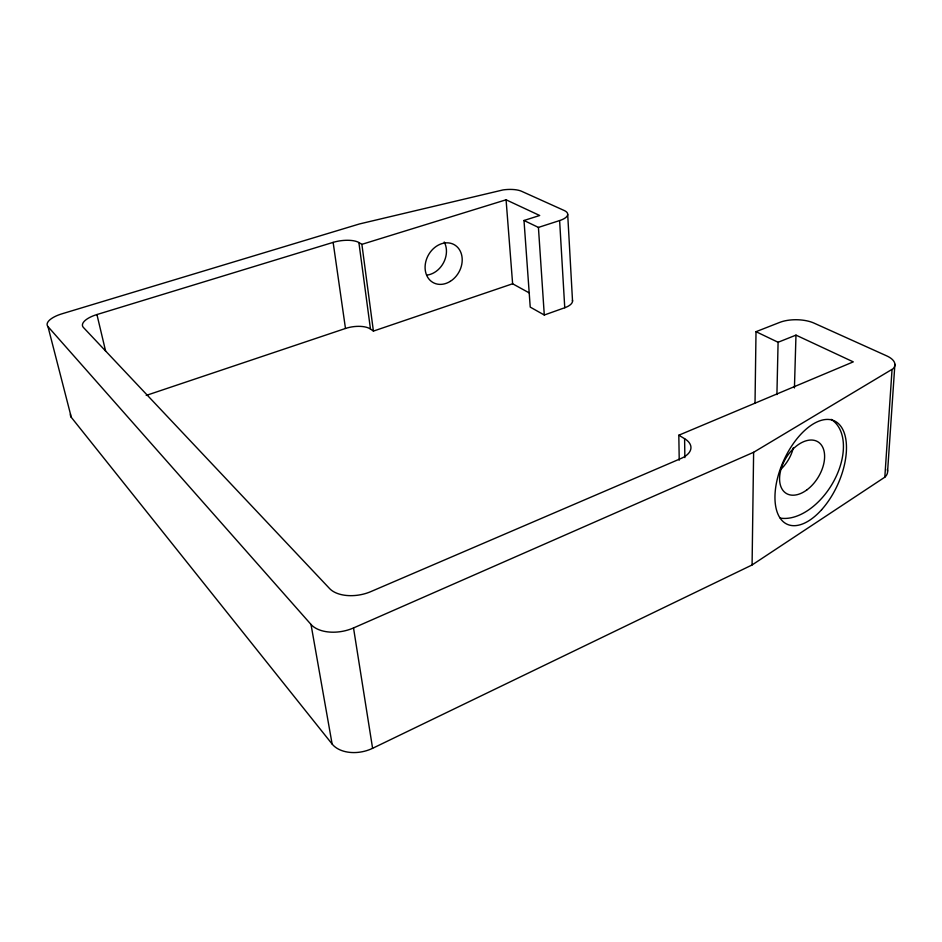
<?xml version="1.0" encoding="UTF-8"?>
<svg xmlns="http://www.w3.org/2000/svg" width="942" height="942" viewBox="0 0 942 942"><rect width="100%" height="100%" fill="white"/><g stroke="black" fill="none" stroke-linecap="round" stroke-linejoin="round"><path stroke-width="1.41" d="M679.229 460.191L678.817 435.216L684.598 438.689A27.459 14.012 -0.8 0 1 680.925 458.518L370.748 591.647A30.391 17.639 -9.6 0 1 329.594 588.562L83.414 327.463A21.489 8.254 -11.7 0 1 96.932 314.546L333.138 242.377A19.417 7.23 -7.5 0 1 358.89 242.541L361.881 244.343L506.078 199.798L539.684 215.494L523.999 220.487L530.228 307.104L544.288 315.017L564.753 307.74L559.619 220.569A19.123 6.983 -4.3 0 0 564.187 210.49L521.538 191.261A18.287 6.417 -5 0 0 503.016 189.931L359.455 223.96L62.019 313.792A21.454 8.089 -12.1 0 0 47.971 326.591L71.309 417.353L332.126 744.039A29.944 20.206 -11.7 0 0 372.596 748.313L752.081 564.965L753.624 452.29L893.204 368.663A26.235 11.598 2.5 0 0 886.646 355.852L813.982 323.094A24.48 10.515 0.8 0 0 779.729 322.399L756.014 331.69L755.025 402.964M776.914 394.58L778.092 342.264L756.014 331.69M794.436 387.963L795.978 335.128L853.275 361.869L678.817 435.216M752.081 564.965L884.821 477.182L892.027 369.759M887.611 471.165L894.9 364.224M884.821 477.182L885.951 475.993A25.151 12.658 4.1 0 0 887.305 469.493M47.971 326.591L311.013 624.452A31.545 18.899 -10.6 0 0 353.521 627.949L753.624 452.29M778.092 342.264L795.978 335.128M146.222 395.416L345.478 328.464A18.781 8.042 -7.8 0 1 370.465 329.041L373.409 331.089L512.625 283.777L529.38 292.986M523.999 220.487L538.424 227.411L559.619 220.569M96.932 314.546L105.634 351.201M311.013 624.452L332.126 744.039M353.521 627.949L372.596 748.313M333.138 242.377L345.478 328.464M361.881 244.343L373.409 331.089M358.89 242.541L370.465 329.041M506.078 199.798L512.625 283.777M538.424 227.411L544.288 315.017M567.708 214.564L572.536 301.193M684.598 438.689L684.869 457.6M793.329 447.768A29.543 18.781 -58.6 0 1 780.683 469.469M444.212 242.012A21.313 17.368 -61.2 0 1 443.541 262.724A21.313 17.368 -61.2 0 1 426.773 275.135M572.465 300.18A18.522 7.771 -4 0 1 564.753 307.74M831.115 419.343A56.226 34.866 -58.4 0 1 834.636 479.56A56.226 34.866 -58.4 0 1 780.2 518.076M71.309 417.353A20.7 8.961 -13.1 0 1 70.462 413.95M450.229 281.387A21.69 17.486 -61 0 0 455.386 245.403A21.69 17.486 -61 0 0 425.325 264.054A21.69 17.486 -61 0 0 450.229 281.387M806.776 489.97A30.262 18.769 -58.4 0 0 818.81 442.422A30.262 18.769 -58.4 0 0 780.671 470.47A30.262 18.769 -58.4 0 0 806.776 489.97M821.589 509.752A56.826 29.567 -65.5 0 0 834.824 421.109A56.826 29.567 -65.5 0 0 775.772 486.837A56.826 29.567 -65.5 0 0 821.589 509.752"/></g></svg>
